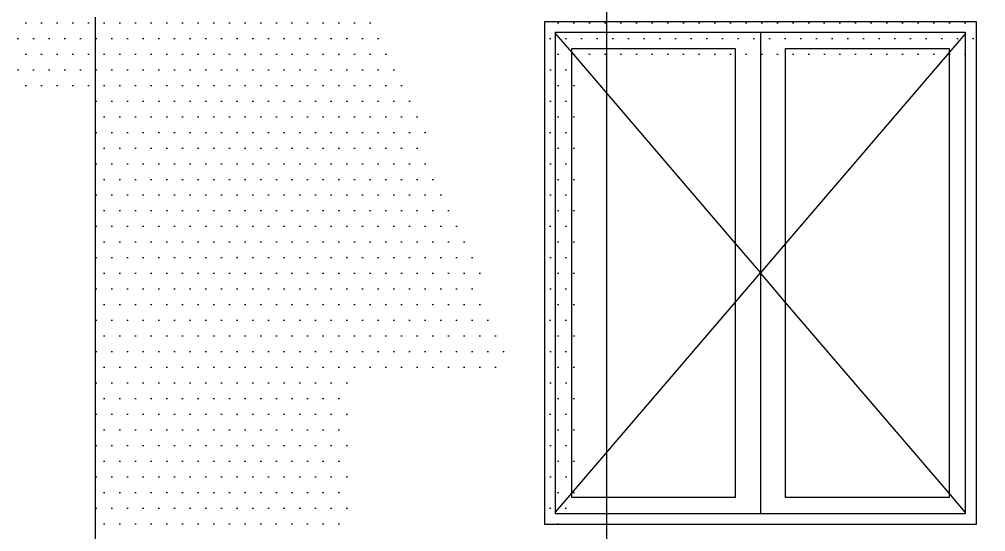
# Model space of a CAD drawing. Header units: metres. Extents: x -111189 to -108577, y -72951 to -72647.
# Drawn here: x -108749.712 to -108747.023, y -72940.982 to -72939.556 of the extents above; entities that cross this region are included whole.
import ezdxf

# ---------------------------------------------------------------- set-up
doc = ezdxf.new("R2010")
doc.units = ezdxf.units.M
doc.header["$MEASUREMENT"] = 0
doc.layers.add('05 - PAREDES..35', color=7, linetype='Continuous')
doc.layers.add('12 - COTAS GERAIS', color=7, linetype='Continuous')
doc.styles.add('ESTILO_GERADO_7', font='')
doc.styles.get('ESTILO_GERADO_7').set_extended_font_data('Helvetica')
doc.dimstyles.new('ESTILO_GERADO__5', dxfattribs={"dimtxt": 0.15, "dimasz": 0.114, "dimexe": 0.18, "dimexo": 0.0625, "dimgap": 0, "dimtad": 1, "dimzin": 0, "dimdsep": 46, "dimtxsty": 'ESTILO_GERADO_7', "dimblk": 'ARROWHEAD_2', "dimblk1": 'ARROWHEAD_2', "dimblk2": 'ARROWHEAD_2', "dimcen": 0.09, "dimse1": 1, "dimse2": 1, "dimclrd": 7, "dimclre": 7, "dimclrt": 7, "dimadec": 0, "dimazin": 0, "dimtfac": 1, "dimtdec": 4, "dimtmove": 0, "dimatfit": 3, "dimfxl": 1, "dimtolj": 1, "dimtzin": 0, "dimarcsym": 0})
pattern_1 = [(360, (-108919.279413, -72941.96242), (0.021783658, 0.043567315), [0, -0.043567315])]

# ---------------------------------------------------------------- blocks, each defined once
blk = doc.blocks.new('Corte Elem_2104_1', base_point=(-108919.2794, -72941.9624))
at = {"layer": '05 - PAREDES..35', "linetype": 'Continuous', "lineweight": 13}
h = blk.add_hatch(dxfattribs=at)
h.set_pattern_fill('DOTS_0001', color=251, style=0, pattern_type=2)
h.set_pattern_definition(pattern_1)
h.paths.add_polyline_path([(-108749.4994, -72940.9824), (-108748.7999, -72940.9824), (-108748.7999, -72940.5248), (-108748.3752, -72940.5248), (-108748.3484, -72940.4724), (-108748.9281, -72938.9624), (-108749.2994, -72938.9624), (-108749.2994, -72939.5505), (-108749.4994, -72939.5505)])
blk = doc.blocks.new('Corte Elem_2120_1', base_point=(-108919.2794, -72941.9624))
at = {"layer": '05 - PAREDES..35', "linetype": 'Continuous', "lineweight": 13}
h = blk.add_hatch(dxfattribs=at)
h.set_pattern_fill('DOTS_0001', color=251, style=0, pattern_type=2)
h.set_pattern_definition(pattern_1)
h.paths.add_polyline_path([(-108747.0494, -72939.5924), (-108747.0494, -72939.5624), (-108748.2494, -72939.5624), (-108748.2494, -72939.5924), (-108748.2194, -72939.5924), (-108747.0794, -72939.5924)])
h = blk.add_hatch(dxfattribs=at)
h.set_pattern_fill('DOTS_0001', color=251, style=0, pattern_type=2)
h.set_pattern_definition(pattern_1)
h.paths.add_polyline_path([(-108748.2494, -72939.5924), (-108748.2494, -72940.9324), (-108748.2194, -72940.9324), (-108748.2194, -72939.5924)])
h = blk.add_hatch(dxfattribs=at)
h.set_pattern_fill('DOTS_0001', color=251, style=0, pattern_type=2)
h.set_pattern_definition(pattern_1)
h.paths.add_polyline_path([(-108747.6494, -72939.5924), (-108748.2194, -72939.5924), (-108748.2194, -72939.6374), (-108748.1744, -72939.6374), (-108747.7194, -72939.6374), (-108747.6494, -72939.6374)])
h = blk.add_hatch(dxfattribs=at)
h.set_pattern_fill('DOTS_0001', color=251, style=0, pattern_type=2)
h.set_pattern_definition(pattern_1)
h.paths.add_polyline_path([(-108747.0794, -72939.5924), (-108747.6494, -72939.5924), (-108747.6494, -72939.6374), (-108747.5794, -72939.6374), (-108747.1244, -72939.6374), (-108747.0794, -72939.6374)])
h = blk.add_hatch(dxfattribs=at)
h.set_pattern_fill('DOTS_0001', color=251, style=0, pattern_type=2)
h.set_pattern_definition(pattern_1)
h.paths.add_polyline_path([(-108747.0494, -72939.5924), (-108747.0794, -72939.5924), (-108747.0794, -72939.6396), (-108747.0494, -72939.6396)])
h = blk.add_hatch(dxfattribs=at)
h.set_pattern_fill('DOTS_0001', color=251, style=0, pattern_type=2)
h.set_pattern_definition(pattern_1)
h.paths.add_polyline_path([(-108748.1744, -72939.6374), (-108748.2194, -72939.6374), (-108748.2194, -72940.8874), (-108748.1744, -72940.8874)])
h = blk.add_hatch(dxfattribs=at)
h.set_pattern_fill('DOTS_0001', color=251, style=0, pattern_type=2)
h.set_pattern_definition(pattern_1)
h.paths.add_polyline_path([(-108748.1744, -72939.6374), (-108748.1744, -72940.8874), (-108748.1561, -72940.8874), (-108748.1561, -72939.6653), (-108747.7194, -72939.6653), (-108747.7194, -72939.6374)])
h = blk.add_hatch(dxfattribs=at)
h.set_pattern_fill('DOTS_0001', color=251, style=0, pattern_type=2)
h.set_pattern_definition(pattern_1)
h.paths.add_polyline_path([(-108747.6494, -72939.6374), (-108747.7194, -72939.6374), (-108747.7194, -72939.6576), (-108747.6494, -72939.6576)])
h = blk.add_hatch(dxfattribs=at)
h.set_pattern_fill('DOTS_0001', color=251, style=0, pattern_type=2)
h.set_pattern_definition(pattern_1)
h.paths.add_polyline_path([(-108747.6494, -72939.6374), (-108747.6494, -72939.6576), (-108747.5794, -72939.6576), (-108747.5794, -72939.6374)])
h = blk.add_hatch(dxfattribs=at)
h.set_pattern_fill('DOTS_0001', color=251, style=0, pattern_type=2)
h.set_pattern_definition(pattern_1)
h.paths.add_polyline_path([(-108747.5794, -72939.6374), (-108747.5794, -72940.8874), (-108747.5724, -72940.8874), (-108747.5724, -72939.6653), (-108747.1244, -72939.6653), (-108747.1244, -72939.6374)])
h = blk.add_hatch(dxfattribs=at)
h.set_pattern_fill('DOTS_0001', color=251, style=0, pattern_type=2)
h.set_pattern_definition(pattern_1)
h.paths.add_polyline_path([(-108747.1244, -72939.6576), (-108747.0794, -72939.6576), (-108747.0794, -72939.6374), (-108747.1244, -72939.6374)])
h = blk.add_hatch(dxfattribs=at)
h.set_pattern_fill('DOTS_0001', color=251, style=0, pattern_type=2)
h.set_pattern_definition(pattern_1)
h.paths.add_polyline_path([(-108748.2194, -72940.8874), (-108748.2194, -72940.9324), (-108748.1631, -72940.9324), (-108748.1631, -72940.8874)])
h = blk.add_hatch(dxfattribs=at)
h.set_pattern_fill('DOTS_0001', color=251, style=0, pattern_type=2)
h.set_pattern_definition(pattern_1)
h.paths.add_polyline_path([(-108748.2494, -72940.9624), (-108748.1794, -72940.9624), (-108748.1794, -72940.9324), (-108748.2494, -72940.9324)])
at = {"layer": '05 - PAREDES..35', "color": 7, "linetype": 'Continuous', "lineweight": 13}
for p, q in [((-108748.2494, -72940.9624), (-108748.2494, -72939.5624)), ((-108748.2494, -72939.5624), (-108747.0494, -72939.5624)), ((-108747.0494, -72939.5624), (-108747.0494, -72940.9624)), ((-108748.2194, -72940.9324), (-108748.2194, -72939.5924)), ((-108748.2194, -72939.5924), (-108747.0794, -72939.5924)), ((-108748.2194, -72939.5966), (-108748.1744, -72939.6492)), ((-108747.6494, -72939.5924), (-108747.6494, -72939.6374)), ((-108747.0794, -72939.5966), (-108747.1244, -72939.6492)), ((-108747.0794, -72939.5924), (-108747.0794, -72940.9324)), ((-108748.1744, -72940.8874), (-108748.1744, -72939.6374)), ((-108748.1744, -72939.6374), (-108747.7194, -72939.6374)), ((-108747.7194, -72939.6374), (-108747.7194, -72940.8874)), ((-108747.6494, -72939.6374), (-108747.6494, -72940.8874)), ((-108747.5794, -72940.8874), (-108747.5794, -72939.6374)), ((-108747.5794, -72939.6374), (-108747.1244, -72939.6374)), ((-108747.1244, -72939.6374), (-108747.1244, -72940.8874)), ((-108748.1744, -72939.6492), (-108747.7194, -72940.1807)), ((-108747.1244, -72939.6492), (-108747.5794, -72940.1807)), ((-108747.7194, -72940.1807), (-108747.6494, -72940.2624)), ((-108747.5794, -72940.1807), (-108747.6494, -72940.2624)), ((-108747.7194, -72940.3442), (-108747.6494, -72940.2624)), ((-108747.5794, -72940.3442), (-108747.6494, -72940.2624)), ((-108748.1744, -72940.8757), (-108747.7194, -72940.3442)), ((-108747.1244, -72940.8757), (-108747.5794, -72940.3442)), ((-108748.2194, -72940.9282), (-108748.1744, -72940.8757)), ((-108747.0794, -72940.9282), (-108747.1244, -72940.8757)), ((-108747.7194, -72940.8874), (-108748.1744, -72940.8874)), ((-108747.6494, -72940.8874), (-108747.6494, -72940.9324)), ((-108747.1244, -72940.8874), (-108747.5794, -72940.8874)), ((-108747.0794, -72940.9324), (-108748.2194, -72940.9324)), ((-108747.0494, -72940.9624), (-108748.2494, -72940.9624))]:
    blk.add_line(p, q, dxfattribs=at)
blk = doc.blocks.new('Corte Elem_2139_1', base_point=(-108919.2794, -72941.9624))
at = {"layer": '05 - PAREDES..35', "linetype": 'Continuous', "lineweight": 13}
h = blk.add_hatch(dxfattribs=at)
h.set_pattern_fill('DOTS_0001', color=251, style=0, pattern_type=2)
h.set_pattern_definition(pattern_1)
h.paths.add_polyline_path([(-108752.9994, -72939.5505), (-108752.9994, -72939.6973), (-108752.996, -72939.6973), (-108752.9747, -72939.753), (-108752.2961, -72939.753), (-108752.2643, -72939.7099), (-108752.1943, -72939.6475), (-108752.1128, -72939.6009), (-108752.0235, -72939.5722), (-108751.9302, -72939.5624), (-108751.8369, -72939.5722), (-108751.7476, -72939.6009), (-108751.6661, -72939.6475), (-108751.5961, -72939.7099), (-108751.5643, -72939.753), (-108749.4994, -72939.753), (-108749.4994, -72939.5505)])
at = {"layer": '05 - PAREDES..35', "color": 7, "linetype": 'Continuous', "lineweight": 13}
blk.add_line((-108749.4994, -72941.9824), (-108749.4994, -72939.5505), dxfattribs=at)
blk = doc.blocks.new('*D3123', base_point=(-108919.2794, -72941.9624))
at = {"layer": '12 - COTAS GERAIS', "color": 7, "linetype": 'Continuous', "lineweight": 5, "transparency": 16777216}
for p, q in [((-108748.0773, -72941.9824), (-108748.0773, -72936.1412)), ((-108748.1523, -72941.9391), (-108748.0023, -72942.0257)), ((-108747.9648, -72941.9824), (-108748.1898, -72941.9824)), ((-108748.0773, -72942.3824), (-108748.0773, -72941.9824)), ((-108748.1523, -72942.3391), (-108748.0023, -72942.4257)), ((-108747.9648, -72942.3824), (-108748.1898, -72942.3824)), ((-108748.0773, -72944.6824), (-108748.0773, -72942.3824))]:
    blk.add_line(p, q, dxfattribs=at)
blk = doc.blocks.new('ARROWHEAD_2')
at = {"color": 0, "linetype": 'Continuous', "lineweight": 0}
for p, q in [((-0.378, -0.655), (0.378, 0.655)), ((0, 0), (-1, 0))]:
    blk.add_line(p, q, dxfattribs=at)
blk = doc.blocks.new('*D3124', base_point=(-108919.2794, -72941.9624))
at = {"layer": '12 - COTAS GERAIS', "color": 7, "linetype": 'Continuous', "lineweight": 5, "transparency": 16777216}
for p, q in [((-108748.0773, -72936.1412), (-108748.0773, -72936.0678)), ((-108748.0023, -72936.1845), (-108748.1523, -72936.0979)), ((-108747.9648, -72936.1412), (-108748.1898, -72936.1412)), ((-108748.0773, -72941.9824), (-108748.0773, -72936.1412)), ((-108748.1523, -72941.9391), (-108748.0023, -72942.0257))]:
    blk.add_line(p, q, dxfattribs=at)
at = {"layer": '12 - COTAS GERAIS', "color": 7, "lineweight": 5, "transparency": 16777216, "insert": (-108748.1073, -72939.2679), "char_height": 0.15, "attachment_point": 7, "rotation": 90, "style": 'ESTILO_GERADO_7'}
blk.add_mtext('\\A1;{\\pql;\\fHelvetica|b0|i0|c0|p0;\\W1.000000;5,84}', dxfattribs=at)
blk = doc.blocks.new('*D3129', base_point=(-108919.2794, -72941.9624))
at = {"layer": '12 - COTAS GERAIS', "color": 7, "linetype": 'Continuous', "lineweight": 5, "transparency": 16777216}
for p, q in [((-108743.4192, -72934.2103), (-108743.4192, -72934.137)), ((-108743.3442, -72934.2536), (-108743.4942, -72934.167)), ((-108743.3067, -72934.2103), (-108743.5317, -72934.2103)), ((-108743.4192, -72941.9824), (-108743.4192, -72934.2103)), ((-108743.4942, -72941.9391), (-108743.3442, -72942.0257)), ((-108743.3067, -72941.9824), (-108743.5317, -72941.9824)), ((-108743.4192, -72942.0558), (-108743.4192, -72941.9824))]:
    blk.add_line(p, q, dxfattribs=at)
at = {"layer": '12 - COTAS GERAIS', "color": 7, "lineweight": 5, "transparency": 16777216, "insert": (-108743.4492, -72938.3025), "char_height": 0.15, "attachment_point": 7, "rotation": 90, "style": 'ESTILO_GERADO_7'}
blk.add_mtext('\\A1;{\\pql;\\fHelvetica|b0|i0|c0|p0;\\W1.000000;7,77}', dxfattribs=at)

msp = doc.modelspace()

# ---------------------------------------------------------------- block references
at = {"layer": '05 - PAREDES..35', "lineweight": 0}
for name in ['Corte Elem_2104_1', 'Corte Elem_2139_1', 'Corte Elem_2120_1']:
    msp.add_blockref(name, (-108919.2794, -72941.9624), dxfattribs=at)

# ---------------------------------------------------------------- dimensions: what is measured, and where the dimension line sits
at = {"layer": '12 - COTAS GERAIS', "color": 7, "linetype": 'Continuous', "lineweight": 5}
for base, p1, p2, picture, middle in [((-108743.4192, -72934.2103), (-108749.5944, -72941.9824), (-108744.7283, -72934.2103), '*D3129', (-108743.5242, -72938.1083)), ((-108748.0773, -72936.1412), (-108749.5944, -72941.9824), (-108748.5211, -72936.1412), '*D3124', (-108748.1823, -72939.0737)), ((-108748.0773, -72941.9824), (-108749.5944, -72942.3824), (-108749.5944, -72941.9824), '*D3123', (-108748.1823, -72942.6437))]:
    dim = msp.add_linear_dim(base=base, p1=p1, p2=p2, angle=90, dimstyle='ESTILO_GERADO__5', dxfattribs=at)
    dim.commit()
    dim.dimension.update_dxf_attribs({"geometry": picture, "text_midpoint": middle, "dimtype": 160, "text_rotation": 90})

doc.saveas('drawing.dxf')
